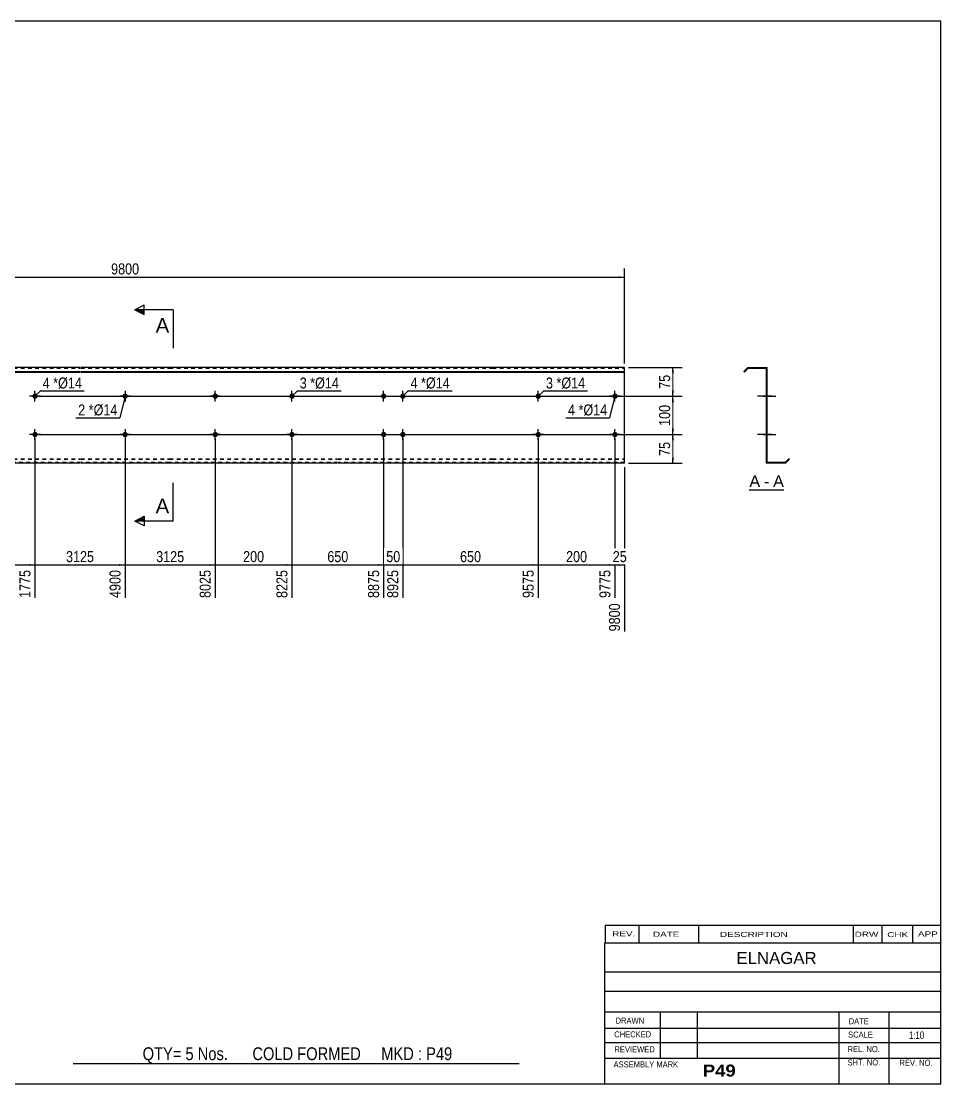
# Model space of a CAD drawing. Header units: millimetres. Extents: x -60 to 343, y -174 to 103.
# Drawn here: x 103.1 to 342.8, y -174.2 to 102.8 of the extents above; entities that cross this region are included whole.
import ezdxf

# ---------------------------------------------------------------- set-up
doc = ezdxf.new("R2010")
doc.units = ezdxf.units.MM
doc.linetypes.add('DXK_LINE_DOT1', pattern=[1.8814, 0.9407, -0.9407])
doc.styles.add('Arial', font='ARIAL.TTF', dxfattribs={"height": 0.2})
doc.styles.add('Arial Bold', font='ARIALBD.TTF', dxfattribs={"height": 0.2})
doc.styles.add('Arial Narrow', font='ARIALN.TTF', dxfattribs={"height": 0.2})

# ---------------------------------------------------------------- blocks, each defined once
blk = doc.blocks.new('Unknown-627189052-1877')
at = {"color": 5, "linetype": 'Continuous'}
for p, q in [((342.8, 102.75), (-57.2, 102.75)), ((-57.2, 102.75), (-57.2, -174.25)), ((342.8, -174.25), (342.8, 102.75)), ((-57.2, -174.25), (342.8, -174.25))]:
    blk.add_line(p, q, dxfattribs=at)
at = {"color": 174, "linetype": 'Continuous', "style": 'Arial'}
blk.add_text('Tekla structures', height=1.9102, rotation=90, dxfattribs=at).set_placement((-57.7, -173.75))
blk = doc.blocks.new('Unknown-627189052-12 - 1243')
at = {"color": 7, "linetype": 'Continuous'}
blk.add_line((292.9, -19.45), (301.93, -19.45), dxfattribs=at)
at = {"color": 0, "linetype": 'Continuous'}
blk.add_wipeout([(295.74, -18.7), (295.74, -15.5), (292.9, -15.5), (292.9, -18.7)], dxfattribs=at)
blk.add_wipeout([(298.13, -18.7), (298.13, -15.5), (296.7, -15.5), (296.7, -18.7)], dxfattribs=at)
at = {"color": 96, "linetype": 'Continuous', "style": 'Arial'}
blk.add_text('A', height=3.06, dxfattribs=at).set_placement((292.9, -18.7))
at = {"color": 0, "linetype": 'Continuous'}
blk.add_wipeout([(301.93, -18.7), (301.93, -15.5), (299.09, -15.5), (299.09, -18.7)], dxfattribs=at)
at = {"color": 96, "linetype": 'Continuous', "style": 'Arial'}
for s, p in [('A', (299.09, -18.7)), ('-', (296.7, -18.7))]:
    blk.add_text(s, height=3.06, dxfattribs=at).set_placement(p)
blk = doc.blocks.new('Part-627189052-1218 - 1203')
at = {"color": 2, "linetype": 'Continuous'}
for p, q in [((34.4, 12.5), (0, 12.5)), ((0, 12.5), (0, -12.5)), ((0, 11.44), (34.4, 11.44)), ((0, 11.3), (34.4, 11.3)), ((74.69, 12.5), (34.5, 12.5)), ((34.5, 11.44), (74.69, 11.44)), ((34.5, 11.3), (74.69, 11.3)), ((118.59, 12.5), (74.79, 12.5)), ((74.79, 11.44), (118.59, 11.44)), ((74.79, 11.3), (118.59, 11.3)), ((141.69, 12.5), (118.69, 12.5)), ((118.69, 11.44), (141.69, 11.44)), ((118.69, 11.3), (141.69, 11.3)), ((185.58, 12.5), (141.79, 12.5)), ((141.79, 11.44), (185.58, 11.44)), ((141.79, 11.3), (185.58, 11.3)), ((225.88, 12.5), (185.68, 12.5)), ((185.68, 11.44), (225.88, 11.44)), ((185.68, 11.3), (225.88, 11.3)), ((260.38, 12.5), (225.98, 12.5)), ((225.98, 11.44), (260.38, 11.44)), ((225.98, 11.3), (260.38, 11.3)), ((260.38, -12.5), (260.38, 12.5)), ((34.4, -12.5), (0, -12.5)), ((74.69, -12.5), (34.5, -12.5)), ((118.59, -12.5), (74.79, -12.5)), ((141.69, -12.5), (118.69, -12.5)), ((185.58, -12.5), (141.79, -12.5)), ((225.88, -12.5), (185.68, -12.5)), ((260.38, -12.5), (225.98, -12.5))]:
    blk.add_line(p, q, dxfattribs=at)
at = {"color": 7, "linetype": 'DXK_LINE_DOT1'}
for p, q in [((0, 12.3), (34.4, 12.3)), ((34.5, 12.3), (74.69, 12.3)), ((74.79, 12.3), (118.59, 12.3)), ((118.69, 12.3), (141.69, 12.3)), ((141.79, 12.3), (185.58, 12.3)), ((185.68, 12.3), (225.88, 12.3)), ((225.98, 12.3), (260.38, 12.3)), ((0, -11.3), (34.4, -11.3)), ((0, -11.44), (34.4, -11.44)), ((34.4, -12.3), (0, -12.3)), ((34.5, -11.3), (74.69, -11.3)), ((34.5, -11.44), (74.69, -11.44)), ((74.69, -12.3), (34.5, -12.3)), ((74.79, -11.3), (118.59, -11.3)), ((74.79, -11.44), (118.59, -11.44)), ((118.59, -12.3), (74.79, -12.3)), ((118.69, -11.3), (141.69, -11.3)), ((118.69, -11.44), (141.69, -11.44)), ((141.69, -12.3), (118.69, -12.3)), ((141.79, -11.3), (185.58, -11.3)), ((141.79, -11.44), (185.58, -11.44)), ((185.58, -12.3), (141.79, -12.3)), ((185.68, -11.3), (225.88, -11.3)), ((185.68, -11.44), (225.88, -11.44)), ((225.88, -12.3), (185.68, -12.3)), ((225.98, -11.3), (260.38, -11.3)), ((225.98, -11.44), (260.38, -11.44)), ((260.38, -12.3), (225.98, -12.3))]:
    blk.add_line(p, q, dxfattribs=at)
blk = doc.blocks.new('Bolt-627189052-1219 - 1203')
at = {"linetype": 'Continuous'}
blk.add_hatch(color=3, dxfattribs=at).paths.add_polyline_path([(237.18, -5, -1), (238.58, -5, -1)])
at = {"color": 3, "linetype": 'Continuous'}
for p, q in [((239.28, -5), (236.48, -5)), ((237.88, -6.4), (237.88, -3.6))]:
    blk.add_line(p, q, dxfattribs=at)
blk = doc.blocks.new('Bolt-627189052-1220 - 1203')
at = {"linetype": 'Continuous'}
blk.add_hatch(color=3, dxfattribs=at).paths.add_polyline_path([(172.98, -5, -1), (174.38, -5, -1)])
at = {"color": 3, "linetype": 'Continuous'}
for p, q in [((175.08, -5), (172.28, -5)), ((173.68, -6.4), (173.68, -3.6))]:
    blk.add_line(p, q, dxfattribs=at)
blk = doc.blocks.new('Bolt-627189052-1221 - 1203')
at = {"linetype": 'Continuous'}
for points in [[(152.98, -5, -1), (154.38, -5, -1)], [(257.18, -5, -1), (258.58, -5, -1)]]:
    blk.add_hatch(color=3, dxfattribs=at).paths.add_polyline_path(points)
at = {"color": 3, "linetype": 'Continuous'}
for p, q in [((155.08, -5), (152.28, -5)), ((153.68, -6.4), (153.68, -3.6)), ((259.28, -5), (256.48, -5)), ((257.88, -6.4), (257.88, -3.6))]:
    blk.add_line(p, q, dxfattribs=at)
blk = doc.blocks.new('Bolt-627189052-1222 - 1203')
at = {"linetype": 'Continuous'}
for points in [[(152.98, 5, -1), (154.38, 5, -1)], [(257.18, 5, -1), (258.58, 5, -1)]]:
    blk.add_hatch(color=3, dxfattribs=at).paths.add_polyline_path(points)
at = {"color": 3, "linetype": 'Continuous'}
for p, q in [((153.68, 3.6), (153.68, 6.4)), ((257.88, 3.6), (257.88, 6.4)), ((155.08, 5), (152.28, 5)), ((259.28, 5), (256.48, 5))]:
    blk.add_line(p, q, dxfattribs=at)
blk = doc.blocks.new('Bolt-627189052-1225 - 1203')
at = {"linetype": 'Continuous'}
for points in [[(1.8, 5, -1), (3.2, 5, -1)], [(105.99, 5, -1), (107.39, 5, -1)]]:
    blk.add_hatch(color=3, dxfattribs=at).paths.add_polyline_path(points)
at = {"color": 3, "linetype": 'Continuous'}
for p, q in [((2.5, 3.6), (2.5, 6.4)), ((106.69, 3.6), (106.69, 6.4)), ((3.9, 5), (1.1, 5)), ((108.09, 5), (105.29, 5))]:
    blk.add_line(p, q, dxfattribs=at)
blk = doc.blocks.new('Bolt-627189052-1226 - 1203')
at = {"linetype": 'Continuous'}
for points in [[(1.8, -5, -1), (3.2, -5, -1)], [(105.99, -5, -1), (107.39, -5, -1)]]:
    blk.add_hatch(color=3, dxfattribs=at).paths.add_polyline_path(points)
at = {"color": 3, "linetype": 'Continuous'}
for p, q in [((3.9, -5), (1.1, -5)), ((2.5, -6.4), (2.5, -3.6)), ((108.09, -5), (105.29, -5)), ((106.69, -6.4), (106.69, -3.6))]:
    blk.add_line(p, q, dxfattribs=at)
blk = doc.blocks.new('Bolt-627189052-1227 - 1203')
at = {"linetype": 'Continuous'}
for points in [[(130.89, 5, -1), (129.49, 5, -1)], [(130.89, -5, -1), (129.49, -5, -1)]]:
    blk.add_hatch(color=3, dxfattribs=at).paths.add_polyline_path(points)
at = {"color": 3, "linetype": 'Continuous'}
for p, q in [((130.19, 6.4), (130.19, 3.6)), ((131.59, 5), (128.79, 5)), ((131.59, -5), (128.79, -5)), ((130.19, -3.6), (130.19, -6.4))]:
    blk.add_line(p, q, dxfattribs=at)
blk = doc.blocks.new('Bolt-627189052-1233 - 1203')
at = {"linetype": 'Continuous'}
for points in [[(196.88, 5, -1), (198.28, 5, -1)], [(201.88, 5, -1), (203.28, 5, -1)], [(196.88, -5, -1), (198.28, -5, -1)], [(201.88, -5, -1), (203.28, -5, -1)]]:
    blk.add_hatch(color=3, dxfattribs=at).paths.add_polyline_path(points)
at = {"color": 3, "linetype": 'Continuous'}
for p, q in [((197.58, 3.6), (197.58, 6.4)), ((202.58, 3.6), (202.58, 6.4)), ((196.18, 5), (198.98, 5)), ((201.18, 5), (203.98, 5)), ((196.18, -5), (198.98, -5)), ((197.58, -6.4), (197.58, -3.6)), ((201.18, -5), (203.98, -5)), ((202.58, -6.4), (202.58, -3.6))]:
    blk.add_line(p, q, dxfattribs=at)
blk = doc.blocks.new('Bolt-627189052-1234 - 1203')
at = {"linetype": 'Continuous'}
blk.add_hatch(color=3, dxfattribs=at).paths.add_polyline_path([(172.98, 5, -1), (174.38, 5, -1)])
at = {"color": 3, "linetype": 'Continuous'}
for p, q in [((173.68, 3.6), (173.68, 6.4)), ((172.28, 5), (175.08, 5))]:
    blk.add_line(p, q, dxfattribs=at)
blk = doc.blocks.new('Bolt-627189052-1235 - 1203')
at = {"linetype": 'Continuous'}
blk.add_hatch(color=3, dxfattribs=at).paths.add_polyline_path([(237.18, 5, -1), (238.58, 5, -1)])
at = {"color": 3, "linetype": 'Continuous'}
for p, q in [((237.88, 3.6), (237.88, 6.4)), ((236.48, 5), (239.28, 5))]:
    blk.add_line(p, q, dxfattribs=at)
blk = doc.blocks.new('Bolt-627189052-1236 - 1203')
at = {"linetype": 'Continuous'}
blk.add_hatch(color=3, dxfattribs=at).paths.add_polyline_path([(237.18, -5, -1), (238.58, -5, -1)])
at = {"color": 3, "linetype": 'Continuous'}
for p, q in [((239.28, -5), (236.48, -5)), ((237.88, -6.4), (237.88, -3.6))]:
    blk.add_line(p, q, dxfattribs=at)
blk = doc.blocks.new('Bolt-627189052-1237 - 1203')
at = {"linetype": 'Continuous'}
blk.add_hatch(color=3, dxfattribs=at).paths.add_polyline_path([(172.98, -5, -1), (174.38, -5, -1)])
at = {"color": 3, "linetype": 'Continuous'}
for p, q in [((175.08, -5), (172.28, -5)), ((173.68, -6.4), (173.68, -3.6))]:
    blk.add_line(p, q, dxfattribs=at)
blk = doc.blocks.new('Bolt-627189052-1248 - 1243')
at = {"linetype": 'Continuous'}
blk.add_hatch(color=3, dxfattribs=at).paths.add_polyline_path([(297.31, -4.3), (297.31, -5.7), (297.51, -5.7), (297.51, -4.3)])
blk.add_hatch(color=3, dxfattribs=at).paths.add_polyline_path([(297.31, -4.3), (297.31, -5.7), (297.51, -5.7), (297.51, -4.3)])
at = {"color": 3, "linetype": 'Continuous'}
for p, q in [((296.51, -5), (299.81, -5)), ((296.51, -5), (299.81, -5)), ((297.31, -4.3), (297.51, -4.3)), ((297.31, -4.3), (297.51, -4.3)), ((297.31, -5.7), (297.51, -5.7)), ((297.31, -5.7), (297.51, -5.7))]:
    blk.add_line(p, q, dxfattribs=at)
blk = doc.blocks.new('Bolt-627189052-1264 - 1243')
at = {"linetype": 'Continuous'}
blk.add_hatch(color=3, dxfattribs=at).paths.add_polyline_path([(297.31, -4.3), (297.31, -5.7), (297.51, -5.7), (297.51, -4.3)])
at = {"color": 3, "linetype": 'Continuous'}
for p, q in [((296.51, -5), (299.81, -5)), ((297.31, -4.3), (297.51, -4.3)), ((297.31, -5.7), (297.51, -5.7))]:
    blk.add_line(p, q, dxfattribs=at)
blk = doc.blocks.new('Part-627189052-1245 - 1243')
at = {"color": 2, "linetype": 'Continuous'}
for p, q in [((292.51, 12.5), (291.45, 11.44)), ((291.45, 11.44), (291.6, 11.3)), ((292.6, 12.3), (291.6, 11.3)), ((292.51, 12.5), (297.51, 12.5)), ((292.6, 12.3), (297.31, 12.3)), ((297.31, 12.3), (297.31, -12.5)), ((297.51, -12.3), (297.51, 12.5)), ((302.31, -12.5), (297.31, -12.5)), ((302.23, -12.3), (297.51, -12.3)), ((302.23, -12.3), (303.23, -11.3)), ((302.31, -12.5), (303.38, -11.44)), ((303.38, -11.44), (303.23, -11.3))]:
    blk.add_line(p, q, dxfattribs=at)
blk = doc.blocks.new('Bolt-627189052-1246 - 1243')
at = {"linetype": 'Continuous'}
blk.add_hatch(color=3, dxfattribs=at).paths.add_polyline_path([(297.31, -4.3), (297.31, -5.7), (297.51, -5.7), (297.51, -4.3)])
at = {"color": 3, "linetype": 'Continuous'}
for p, q in [((296.51, -5), (299.81, -5)), ((297.31, -4.3), (297.51, -4.3)), ((297.31, -5.7), (297.51, -5.7))]:
    blk.add_line(p, q, dxfattribs=at)
blk = doc.blocks.new('Bolt-627189052-1247 - 1243')
at = {"linetype": 'Continuous'}
blk.add_hatch(color=3, dxfattribs=at).paths.add_polyline_path([(297.31, -4.3), (297.31, -5.7), (297.51, -5.7), (297.51, -4.3)])
at = {"color": 3, "linetype": 'Continuous'}
for p, q in [((296.51, -5), (299.81, -5)), ((297.31, -4.3), (297.51, -4.3)), ((297.31, -5.7), (297.51, -5.7))]:
    blk.add_line(p, q, dxfattribs=at)
blk = doc.blocks.new('Bolt-627189052-1249 - 1243')
at = {"linetype": 'Continuous'}
blk.add_hatch(color=3, dxfattribs=at).paths.add_polyline_path([(297.31, 5.7), (297.31, 4.3), (297.51, 4.3), (297.51, 5.7)])
blk.add_hatch(color=3, dxfattribs=at).paths.add_polyline_path([(297.31, 5.7), (297.31, 4.3), (297.51, 4.3), (297.51, 5.7)])
at = {"color": 3, "linetype": 'Continuous'}
for p, q in [((297.31, 5.7), (297.51, 5.7)), ((297.31, 5.7), (297.51, 5.7)), ((296.51, 5), (299.81, 5)), ((296.51, 5), (299.81, 5)), ((297.31, 4.3), (297.51, 4.3)), ((297.31, 4.3), (297.51, 4.3))]:
    blk.add_line(p, q, dxfattribs=at)
blk = doc.blocks.new('Bolt-627189052-1250 - 1243')
at = {"linetype": 'Continuous'}
blk.add_hatch(color=3, dxfattribs=at).paths.add_polyline_path([(297.31, -4.3), (297.31, -5.7), (297.51, -5.7), (297.51, -4.3)])
at = {"color": 3, "linetype": 'Continuous'}
for p, q in [((296.49, -5), (299.79, -5)), ((297.31, -4.3), (297.51, -4.3)), ((297.31, -5.7), (297.51, -5.7))]:
    blk.add_line(p, q, dxfattribs=at)
blk = doc.blocks.new('Bolt-627189052-1251 - 1243')
at = {"linetype": 'Continuous'}
blk.add_hatch(color=3, dxfattribs=at).paths.add_polyline_path([(297.31, -4.3), (297.31, -5.7), (297.51, -5.7), (297.51, -4.3)])
at = {"color": 3, "linetype": 'Continuous'}
for p, q in [((296.49, -5), (299.79, -5)), ((297.31, -4.3), (297.51, -4.3)), ((297.31, -5.7), (297.51, -5.7))]:
    blk.add_line(p, q, dxfattribs=at)
blk = doc.blocks.new('Bolt-627189052-1252 - 1243')
at = {"linetype": 'Continuous'}
blk.add_hatch(color=3, dxfattribs=at).paths.add_polyline_path([(297.31, 5.7), (297.31, 4.3), (297.51, 4.3), (297.51, 5.7)])
blk.add_hatch(color=3, dxfattribs=at).paths.add_polyline_path([(297.31, 5.7), (297.31, 4.3), (297.51, 4.3), (297.51, 5.7)])
at = {"color": 3, "linetype": 'Continuous'}
for p, q in [((297.31, 5.7), (297.51, 5.7)), ((297.31, 5.7), (297.51, 5.7)), ((296.49, 5), (299.79, 5)), ((296.49, 5), (299.79, 5)), ((297.31, 4.3), (297.51, 4.3)), ((297.31, 4.3), (297.51, 4.3))]:
    blk.add_line(p, q, dxfattribs=at)
blk = doc.blocks.new('Bolt-627189052-1253 - 1243')
at = {"linetype": 'Continuous'}
blk.add_hatch(color=3, dxfattribs=at).paths.add_polyline_path([(297.31, -4.3), (297.31, -5.7), (297.51, -5.7), (297.51, -4.3)])
blk.add_hatch(color=3, dxfattribs=at).paths.add_polyline_path([(297.31, -4.3), (297.31, -5.7), (297.51, -5.7), (297.51, -4.3)])
at = {"color": 3, "linetype": 'Continuous'}
for p, q in [((296.49, -5), (299.79, -5)), ((296.49, -5), (299.79, -5)), ((297.31, -4.3), (297.51, -4.3)), ((297.31, -4.3), (297.51, -4.3)), ((297.31, -5.7), (297.51, -5.7)), ((297.31, -5.7), (297.51, -5.7))]:
    blk.add_line(p, q, dxfattribs=at)
blk = doc.blocks.new('Bolt-627189052-1254 - 1243')
at = {"linetype": 'Continuous'}
for points in [[(297.51, 4.3), (297.51, 5.7), (297.31, 5.7), (297.31, 4.3)], [(297.51, -5.7), (297.51, -4.3), (297.31, -4.3), (297.31, -5.7)]]:
    blk.add_hatch(color=3, dxfattribs=at).paths.add_polyline_path(points)
at = {"color": 3, "linetype": 'Continuous'}
for p, q in [((297.51, 5.7), (297.31, 5.7)), ((297.51, 5), (295.31, 5)), ((297.51, 4.3), (297.31, 4.3)), ((297.51, -5), (295.31, -5)), ((297.51, -4.3), (297.31, -4.3)), ((297.51, -5.7), (297.31, -5.7))]:
    blk.add_line(p, q, dxfattribs=at)
blk = doc.blocks.new('Bolt-627189052-1255 - 1243')
at = {"linetype": 'Continuous'}
for points in [[(297.31, 5.7), (297.31, 4.3), (297.51, 4.3), (297.51, 5.7)], [(297.31, 5.7), (297.31, 4.3), (297.51, 4.3), (297.51, 5.7)], [(297.31, -4.3), (297.31, -5.7), (297.51, -5.7), (297.51, -4.3)], [(297.31, -4.3), (297.31, -5.7), (297.51, -5.7), (297.51, -4.3)]]:
    blk.add_hatch(color=3, dxfattribs=at).paths.add_polyline_path(points)
at = {"color": 3, "linetype": 'Continuous'}
for p, q in [((297.51, 5.7), (297.31, 5.7)), ((297.51, 5.7), (297.31, 5.7)), ((298.84, 5), (295.04, 5)), ((298.84, 5), (295.04, 5)), ((297.51, 4.3), (297.31, 4.3)), ((297.51, 4.3), (297.31, 4.3)), ((298.84, -5), (295.04, -5)), ((298.84, -5), (295.04, -5)), ((297.51, -4.3), (297.31, -4.3)), ((297.51, -4.3), (297.31, -4.3)), ((297.51, -5.7), (297.31, -5.7)), ((297.51, -5.7), (297.31, -5.7))]:
    blk.add_line(p, q, dxfattribs=at)
blk = doc.blocks.new('Bolt-627189052-1256 - 1243')
at = {"linetype": 'Continuous'}
blk.add_hatch(color=3, dxfattribs=at).paths.add_polyline_path([(297.31, 5.7), (297.31, 4.3), (297.51, 4.3), (297.51, 5.7)])
at = {"color": 3, "linetype": 'Continuous'}
for p, q in [((297.51, 5.7), (297.31, 5.7)), ((298.46, 5), (295.16, 5)), ((297.51, 4.3), (297.31, 4.3))]:
    blk.add_line(p, q, dxfattribs=at)
blk = doc.blocks.new('Bolt-627189052-1257 - 1243')
at = {"linetype": 'Continuous'}
blk.add_hatch(color=3, dxfattribs=at).paths.add_polyline_path([(297.31, 5.7), (297.31, 4.3), (297.51, 4.3), (297.51, 5.7)])
at = {"color": 3, "linetype": 'Continuous'}
for p, q in [((297.51, 5.7), (297.31, 5.7)), ((298.46, 5), (295.16, 5)), ((297.51, 4.3), (297.31, 4.3))]:
    blk.add_line(p, q, dxfattribs=at)
blk = doc.blocks.new('Bolt-627189052-1258 - 1243')
at = {"linetype": 'Continuous'}
blk.add_hatch(color=3, dxfattribs=at).paths.add_polyline_path([(297.31, -4.3), (297.31, -5.7), (297.51, -5.7), (297.51, -4.3)])
at = {"color": 3, "linetype": 'Continuous'}
for p, q in [((296.49, -5), (299.79, -5)), ((297.31, -4.3), (297.51, -4.3)), ((297.31, -5.7), (297.51, -5.7))]:
    blk.add_line(p, q, dxfattribs=at)
blk = doc.blocks.new('Bolt-627189052-1259 - 1243')
at = {"linetype": 'Continuous'}
blk.add_hatch(color=3, dxfattribs=at).paths.add_polyline_path([(297.31, -4.3), (297.31, -5.7), (297.51, -5.7), (297.51, -4.3)])
at = {"color": 3, "linetype": 'Continuous'}
for p, q in [((296.49, -5), (299.79, -5)), ((297.31, -4.3), (297.51, -4.3)), ((297.31, -5.7), (297.51, -5.7))]:
    blk.add_line(p, q, dxfattribs=at)
blk = doc.blocks.new('Bolt-627189052-1260 - 1243')
at = {"linetype": 'Continuous'}
for points in [[(297.31, 5.7), (297.31, 4.3), (297.51, 4.3), (297.51, 5.7)], [(297.31, 5.7), (297.31, 4.3), (297.51, 4.3), (297.51, 5.7)], [(297.31, -4.3), (297.31, -5.7), (297.51, -5.7), (297.51, -4.3)], [(297.31, -4.3), (297.31, -5.7), (297.51, -5.7), (297.51, -4.3)]]:
    blk.add_hatch(color=3, dxfattribs=at).paths.add_polyline_path(points)
at = {"color": 3, "linetype": 'Continuous'}
for p, q in [((297.51, 5.7), (297.31, 5.7)), ((297.51, 5.7), (297.31, 5.7)), ((298.81, 5), (295.01, 5)), ((298.81, 5), (295.01, 5)), ((297.51, 4.3), (297.31, 4.3)), ((297.51, 4.3), (297.31, 4.3)), ((298.81, -5), (295.01, -5)), ((298.81, -5), (295.01, -5)), ((297.51, -4.3), (297.31, -4.3)), ((297.51, -4.3), (297.31, -4.3)), ((297.51, -5.7), (297.31, -5.7)), ((297.51, -5.7), (297.31, -5.7))]:
    blk.add_line(p, q, dxfattribs=at)
blk = doc.blocks.new('Bolt-627189052-1261 - 1243')
at = {"linetype": 'Continuous'}
blk.add_hatch(color=3, dxfattribs=at).paths.add_polyline_path([(297.31, 5.7), (297.31, 4.3), (297.51, 4.3), (297.51, 5.7)])
at = {"color": 3, "linetype": 'Continuous'}
for p, q in [((297.51, 5.7), (297.31, 5.7)), ((298.46, 5), (295.16, 5)), ((297.51, 4.3), (297.31, 4.3))]:
    blk.add_line(p, q, dxfattribs=at)
blk = doc.blocks.new('Bolt-627189052-1262 - 1243')
at = {"linetype": 'Continuous'}
blk.add_hatch(color=3, dxfattribs=at).paths.add_polyline_path([(297.31, 5.7), (297.31, 4.3), (297.51, 4.3), (297.51, 5.7)])
at = {"color": 3, "linetype": 'Continuous'}
for p, q in [((297.51, 5.7), (297.31, 5.7)), ((298.46, 5), (295.16, 5)), ((297.51, 4.3), (297.31, 4.3))]:
    blk.add_line(p, q, dxfattribs=at)
blk = doc.blocks.new('Bolt-627189052-1263 - 1243')
at = {"linetype": 'Continuous'}
blk.add_hatch(color=3, dxfattribs=at).paths.add_polyline_path([(297.31, -4.3), (297.31, -5.7), (297.51, -5.7), (297.51, -4.3)])
at = {"color": 3, "linetype": 'Continuous'}
for p, q in [((296.51, -5), (299.81, -5)), ((297.31, -4.3), (297.51, -4.3)), ((297.31, -5.7), (297.51, -5.7))]:
    blk.add_line(p, q, dxfattribs=at)
blk = doc.blocks.new('StraightDimension-627189052-1289 - 1203')
at = {"linetype": 'Continuous'}
blk.add_hatch(color=7, dxfattribs=at).paths.add_polyline_path([(128.69, -38.75), (130.19, -39), (128.69, -39.25)])
at = {"color": 7, "linetype": 'Continuous'}
for p, q in [((106.69, -6), (106.69, -47.61)), ((130.19, -6), (130.19, -47.61)), ((106.69, -39), (130.19, -39))]:
    blk.add_line(p, q, dxfattribs=at)
at = {"color": 0}
blk.add_wipeout([(122.7, -38.85), (122.7, -34.65), (114.18, -34.65), (114.18, -38.85)], dxfattribs=at)
at = {"color": 0, "linetype": 'Continuous'}
blk.add_wipeout([(129.59, -39.7), (125.39, -39.7), (125.39, -48.21), (129.59, -48.21)], dxfattribs=at)
at = {"color": 3, "style": 'Arial Narrow'}
blk.add_text('3125', height=2.863, dxfattribs=at).set_placement((114.78, -38.25))
at = {"color": 3, "linetype": 'Continuous', "style": 'Arial Narrow'}
blk.add_text('4900', height=2.863, rotation=90.0002, dxfattribs=at).set_placement((128.99, -47.61))
blk = doc.blocks.new('StraightDimension-627189052-1284 - 1203')
at = {"linetype": 'Continuous'}
blk.add_hatch(color=7, dxfattribs=at).paths.add_polyline_path([(236.38, -38.75), (237.88, -39), (236.38, -39.25)])
at = {"color": 7, "linetype": 'Continuous'}
for p, q in [((202.58, -6), (202.58, -47.61)), ((237.88, -6), (237.88, -47.61)), ((202.58, -39), (237.88, -39))]:
    blk.add_line(p, q, dxfattribs=at)
at = {"color": 0}
blk.add_wipeout([(223.57, -38.85), (223.57, -34.65), (216.89, -34.65), (216.89, -38.85)], dxfattribs=at)
at = {"color": 0, "linetype": 'Continuous'}
blk.add_wipeout([(237.28, -39.7), (233.08, -39.7), (233.08, -48.21), (237.28, -48.21)], dxfattribs=at)
at = {"color": 3, "style": 'Arial Narrow'}
blk.add_text('650', height=2.863, dxfattribs=at).set_placement((217.49, -38.25))
at = {"color": 3, "linetype": 'Continuous', "style": 'Arial Narrow'}
blk.add_text('9575', height=2.863, rotation=90.0002, dxfattribs=at).set_placement((236.68, -47.61))
blk = doc.blocks.new('StraightDimension-627189052-1283 - 1203')
at = {"linetype": 'Continuous'}
blk.add_hatch(color=7, dxfattribs=at).paths.add_polyline_path([(256.38, -38.75), (257.88, -39), (256.38, -39.25)])
at = {"color": 7, "linetype": 'Continuous'}
for p, q in [((237.88, -6), (237.88, -47.61)), ((257.88, -6), (257.88, -47.61)), ((237.88, -39), (257.88, -39))]:
    blk.add_line(p, q, dxfattribs=at)
at = {"color": 0}
blk.add_wipeout([(251.22, -38.85), (251.22, -34.65), (244.53, -34.65), (244.53, -38.85)], dxfattribs=at)
at = {"color": 0, "linetype": 'Continuous'}
blk.add_wipeout([(257.28, -39.7), (253.08, -39.7), (253.08, -48.21), (257.28, -48.21)], dxfattribs=at)
at = {"color": 3, "style": 'Arial Narrow'}
blk.add_text('200', height=2.863, dxfattribs=at).set_placement((245.13, -38.25))
at = {"color": 3, "linetype": 'Continuous', "style": 'Arial Narrow'}
blk.add_text('9775', height=2.863, rotation=90.0002, dxfattribs=at).set_placement((256.68, -47.61))
blk = doc.blocks.new('StraightDimension-627189052-1357 - 1203')
at = {"linetype": 'Continuous'}
for points in [[(272.75, -6.5), (273, -5), (273.25, -6.5)], [(273.25, -11), (273, -12.5), (272.75, -11)]]:
    blk.add_hatch(color=7, dxfattribs=at).paths.add_polyline_path(points)
at = {"color": 7, "linetype": 'Continuous'}
for p, q in [((107.69, -5), (275.4, -5)), ((273, -12.5), (273, -5)), ((261.38, -12.5), (275.4, -12.5))]:
    blk.add_line(p, q, dxfattribs=at)
at = {"color": 0}
blk.add_wipeout([(272.85, -6.32), (268.65, -6.32), (268.65, -11.18), (272.85, -11.18)], dxfattribs=at)
at = {"color": 3, "style": 'Arial Narrow'}
blk.add_text('75', height=2.863, rotation=90.0002, dxfattribs=at).set_placement((272.25, -10.58))
blk = doc.blocks.new('StraightDimension-627189052-1282 - 1203')
at = {"linetype": 'Continuous'}
blk.add_hatch(color=7, dxfattribs=at).paths.add_polyline_path([(258.88, -38.75), (260.38, -39), (258.88, -39.25)])
at = {"color": 7, "linetype": 'Continuous'}
for p, q in [((257.88, -6), (257.88, -47.61)), ((260.38, -13.5), (260.38, -56.31)), ((257.88, -39), (260.38, -39))]:
    blk.add_line(p, q, dxfattribs=at)
at = {"color": 0}
blk.add_wipeout([(261.55, -38.85), (261.55, -34.65), (256.7, -34.65), (256.7, -38.85)], dxfattribs=at)
at = {"color": 0, "linetype": 'Continuous'}
blk.add_wipeout([(259.78, -48.4), (255.58, -48.4), (255.58, -56.91), (259.78, -56.91)], dxfattribs=at)
at = {"color": 3, "style": 'Arial Narrow'}
blk.add_text('25', height=2.863, dxfattribs=at).set_placement((257.3, -38.25))
at = {"color": 3, "linetype": 'Continuous', "style": 'Arial Narrow'}
blk.add_text('9800', height=2.863, rotation=90.0002, dxfattribs=at).set_placement((259.18, -56.31))
blk = doc.blocks.new('StraightDimension-627189052-1356 - 1203')
at = {"linetype": 'Continuous'}
for points in [[(272.75, 3.5), (273, 5), (273.25, 3.5)], [(273.25, -3.5), (273, -5), (272.75, -3.5)]]:
    blk.add_hatch(color=7, dxfattribs=at).paths.add_polyline_path(points)
at = {"color": 7, "linetype": 'Continuous'}
for p, q in [((107.69, 5), (275.4, 5)), ((273, -5), (273, 5)), ((107.69, -5), (275.4, -5))]:
    blk.add_line(p, q, dxfattribs=at)
at = {"color": 0}
blk.add_wipeout([(272.85, 3.34), (268.65, 3.34), (268.65, -3.34), (272.85, -3.34)], dxfattribs=at)
at = {"color": 3, "style": 'Arial Narrow'}
blk.add_text('100', height=2.863, rotation=90.0002, dxfattribs=at).set_placement((272.25, -2.74))
blk = doc.blocks.new('StraightDimension-627189052-1355 - 1203')
at = {"linetype": 'Continuous'}
for points in [[(272.75, 11), (273, 12.5), (273.25, 11)], [(273.25, 6.5), (273, 5), (272.75, 6.5)]]:
    blk.add_hatch(color=7, dxfattribs=at).paths.add_polyline_path(points)
at = {"color": 7, "linetype": 'Continuous'}
for p, q in [((261.38, 12.5), (275.4, 12.5)), ((273, 5), (273, 12.5)), ((107.69, 5), (275.4, 5))]:
    blk.add_line(p, q, dxfattribs=at)
at = {"color": 0}
blk.add_wipeout([(272.85, 11.18), (268.65, 11.18), (268.65, 6.32), (272.85, 6.32)], dxfattribs=at)
at = {"color": 3, "style": 'Arial Narrow'}
blk.add_text('75', height=2.863, rotation=90.0002, dxfattribs=at).set_placement((272.25, 6.92))
blk = doc.blocks.new('StraightDimension-627189052-1286 - 1203')
at = {"linetype": 'Continuous'}
blk.add_hatch(color=7, dxfattribs=at).paths.add_polyline_path([(196.08, -38.75), (197.58, -39), (196.08, -39.25)])
at = {"color": 7, "linetype": 'Continuous'}
for p, q in [((173.68, -6), (173.68, -47.61)), ((197.58, -6), (197.58, -47.61)), ((173.68, -39), (197.58, -39))]:
    blk.add_line(p, q, dxfattribs=at)
at = {"color": 0}
blk.add_wipeout([(188.97, -38.85), (188.97, -34.65), (182.29, -34.65), (182.29, -38.85)], dxfattribs=at)
at = {"color": 0, "linetype": 'Continuous'}
blk.add_wipeout([(196.98, -39.7), (192.78, -39.7), (192.78, -48.21), (196.98, -48.21)], dxfattribs=at)
at = {"color": 3, "style": 'Arial Narrow'}
blk.add_text('650', height=2.863, dxfattribs=at).set_placement((182.89, -38.25))
at = {"color": 3, "linetype": 'Continuous', "style": 'Arial Narrow'}
blk.add_text('8875', height=2.863, rotation=90.0002, dxfattribs=at).set_placement((196.38, -47.61))
blk = doc.blocks.new('StraightDimension-627189052-1290 - 1203')
at = {"linetype": 'Continuous'}
blk.add_hatch(color=7, dxfattribs=at).paths.add_polyline_path([(105.19, -38.75), (106.69, -39), (105.19, -39.25)])
at = {"color": 7, "linetype": 'Continuous'}
for p, q in [((86.69, -6), (86.69, -47.61)), ((106.69, -6), (106.69, -47.61)), ((86.69, -39), (106.69, -39))]:
    blk.add_line(p, q, dxfattribs=at)
at = {"color": 0}
blk.add_wipeout([(100.03, -38.85), (100.03, -34.65), (93.35, -34.65), (93.35, -38.85)], dxfattribs=at)
at = {"color": 0, "linetype": 'Continuous'}
blk.add_wipeout([(106.09, -39.7), (101.89, -39.7), (101.89, -48.21), (106.09, -48.21)], dxfattribs=at)
at = {"color": 3, "style": 'Arial Narrow'}
blk.add_text('200', height=2.863, dxfattribs=at).set_placement((93.95, -38.25))
at = {"color": 3, "linetype": 'Continuous', "style": 'Arial Narrow'}
blk.add_text('1775', height=2.863, rotation=90.0002, dxfattribs=at).set_placement((105.49, -47.61))
blk = doc.blocks.new('StraightDimension-627189052-1288 - 1203')
at = {"linetype": 'Continuous'}
blk.add_hatch(color=7, dxfattribs=at).paths.add_polyline_path([(152.18, -38.75), (153.68, -39), (152.18, -39.25)])
at = {"color": 7, "linetype": 'Continuous'}
for p, q in [((130.19, -6), (130.19, -47.61)), ((153.68, -6), (153.68, -47.61)), ((130.19, -39), (153.68, -39))]:
    blk.add_line(p, q, dxfattribs=at)
at = {"color": 0}
blk.add_wipeout([(146.19, -38.85), (146.19, -34.65), (137.68, -34.65), (137.68, -38.85)], dxfattribs=at)
at = {"color": 0, "linetype": 'Continuous'}
blk.add_wipeout([(153.08, -39.7), (148.88, -39.7), (148.88, -48.21), (153.08, -48.21)], dxfattribs=at)
at = {"color": 3, "style": 'Arial Narrow'}
blk.add_text('3125', height=2.863, dxfattribs=at).set_placement((138.28, -38.25))
at = {"color": 3, "linetype": 'Continuous', "style": 'Arial Narrow'}
blk.add_text('8025', height=2.863, rotation=90.0002, dxfattribs=at).set_placement((152.48, -47.61))
blk = doc.blocks.new('StraightDimension-627189052-1285 - 1203')
at = {"linetype": 'Continuous'}
blk.add_hatch(color=7, dxfattribs=at).paths.add_polyline_path([(201.08, -38.75), (202.58, -39), (201.08, -39.25)])
at = {"color": 7, "linetype": 'Continuous'}
for p, q in [((197.58, -6), (197.58, -47.61)), ((202.58, -6), (202.58, -47.61)), ((197.58, -39), (202.58, -39))]:
    blk.add_line(p, q, dxfattribs=at)
at = {"color": 0}
blk.add_wipeout([(202.51, -38.85), (202.51, -34.65), (197.65, -34.65), (197.65, -38.85)], dxfattribs=at)
at = {"color": 3, "style": 'Arial Narrow'}
blk.add_text('50', height=2.863, dxfattribs=at).set_placement((198.25, -38.25))
at = {"color": 0, "linetype": 'Continuous'}
blk.add_wipeout([(201.98, -39.7), (197.78, -39.7), (197.78, -48.21), (201.98, -48.21)], dxfattribs=at)
at = {"color": 3, "linetype": 'Continuous', "style": 'Arial Narrow'}
blk.add_text('8925', height=2.863, rotation=90.0002, dxfattribs=at).set_placement((201.38, -47.61))
blk = doc.blocks.new('StraightDimension-627189052-1287 - 1203')
at = {"linetype": 'Continuous'}
blk.add_hatch(color=7, dxfattribs=at).paths.add_polyline_path([(172.18, -38.75), (173.68, -39), (172.18, -39.25)])
at = {"color": 7, "linetype": 'Continuous'}
for p, q in [((153.68, -6), (153.68, -47.61)), ((173.68, -6), (173.68, -47.61)), ((153.68, -39), (173.68, -39))]:
    blk.add_line(p, q, dxfattribs=at)
at = {"color": 0}
blk.add_wipeout([(167.03, -38.85), (167.03, -34.65), (160.34, -34.65), (160.34, -38.85)], dxfattribs=at)
at = {"color": 0, "linetype": 'Continuous'}
blk.add_wipeout([(173.08, -39.7), (168.88, -39.7), (168.88, -48.21), (173.08, -48.21)], dxfattribs=at)
at = {"color": 3, "style": 'Arial Narrow'}
blk.add_text('200', height=2.863, dxfattribs=at).set_placement((160.94, -38.25))
at = {"color": 3, "linetype": 'Continuous', "style": 'Arial Narrow'}
blk.add_text('8225', height=2.863, rotation=90.0002, dxfattribs=at).set_placement((172.48, -47.61))
blk = doc.blocks.new('StraightDimension-627189052-1379 - 1203')
at = {"linetype": 'Continuous'}
for points in [[(1.5, 35.75), (0, 36), (1.5, 36.25)], [(258.88, 36.25), (260.38, 36), (258.88, 35.75)]]:
    blk.add_hatch(color=7, dxfattribs=at).paths.add_polyline_path(points)
at = {"color": 7, "linetype": 'Continuous'}
for p, q in [((0, 13.5), (0, 38.25)), ((260.38, 13.5), (260.38, 38.25)), ((0, 36), (260.38, 36))]:
    blk.add_line(p, q, dxfattribs=at)
at = {"color": 0}
blk.add_wipeout([(134.44, 36.15), (134.44, 40.35), (125.93, 40.35), (125.93, 36.15)], dxfattribs=at)
at = {"color": 3, "style": 'Arial Narrow'}
blk.add_text('9800', height=2.863, dxfattribs=at).set_placement((126.53, 36.75))
blk = doc.blocks.new('CBS_NAME_BLOG-627189052-1957')
at = {"color": 7, "linetype": 'Continuous'}
for p, q in [((255.21, -137.5), (342.73, -137.5)), ((255.21, -174.21), (255.21, -137.5)), ((255.21, -145.04), (342.73, -145.04)), ((255.28, -150.09), (342.8, -150.09)), ((255.21, -155.46), (342.73, -155.46)), ((269.73, -167.57), (269.73, -155.47)), ((279.42, -167.54), (279.42, -155.47)), ((316.33, -174.21), (316.33, -155.48)), ((329.38, -174.21), (329.38, -155.47)), ((255.22, -159.76), (342.8, -159.74)), ((255.21, -163.51), (342.73, -163.51)), ((255.21, -167.55), (342.73, -167.55)), ((255.21, -174.25), (342.8, -174.25))]:
    blk.add_line(p, q, dxfattribs=at)
at = {"color": 3, "linetype": 'Continuous', "style": 'Arial'}
blk.add_text('ELNAGAR', height=3.133, dxfattribs=at).set_placement((289.53, -143.03))
at = {"color": 3, "linetype": 'Continuous'}
for s, height, style, width, p in [('DRAWN', 1.566, 'Arial', 0.9, (258.04, -158.57)), ('DATE', 1.566, 'Arial', 0.9, (318.8, -158.73)), ('CHECKED', 1.566, 'Arial', 0.9, (257.69, -162.14)), ('SCALE', 1.566, 'Arial', 0.9, (318.65, -162.21)), ('1:10', 1.957, 'Arial Narrow', 0.9, (334.54, -162.57)), ('REVIEWED', 1.566, 'Arial', 0.9, (257.73, -166.06)), ('REL. NO.', 1.566, 'Arial', 0.9, (318.51, -166.01)), ('ASSEMBLY MARK', 1.5663, 'Arial', 0.9, (257.51, -169.99)), ('SHT. NO.', 1.566, 'Arial', 0.9, (318.51, -169.48)), ('REV. NO.', 1.566, 'Arial', 0.9, (332.03, -169.57)), ('P49', 3.131, 'Arial Bold', 1.1, (280.79, -172.39))]:
    blk.add_text(s, height=height, dxfattribs=dict(at, style=style, width=width)).set_placement(p)
blk = doc.blocks.new('CBS_CALLOFF-627189052-1956')
at = {"color": 7, "linetype": 'Continuous'}
blk.add_line((116.68, -168.98), (232.91, -169), dxfattribs=at)
at = {"color": 3, "linetype": 'Continuous', "style": 'Arial Narrow'}
blk.add_text('QTY= 5 Nos.      COLD FORMED     MKD : P49', height=3.3405, dxfattribs=at).set_placement((134.75, -168.09))
blk = doc.blocks.new('CBS_REVISION-627189052-1958')
at = {"color": 7, "linetype": 'Continuous'}
for p, q in [((255.29, -132.87), (342.79, -132.87)), ((255.29, -132.87), (255.29, -137.5)), ((264.09, -132.87), (264.09, -137.5)), ((279.68, -132.87), (279.68, -137.44)), ((319.94, -132.87), (319.94, -137.5)), ((327.48, -132.87), (327.48, -137.5)), ((335.43, -132.87), (335.43, -137.5)), ((255.29, -137.5), (342.79, -137.5))]:
    blk.add_line(p, q, dxfattribs=at)
at = {"color": 7, "style": 'Arial Narrow', "width": 1.7}
for s, height, p in [('REV.', 1.326, (257.15, -135.82)), ('DATE', 1.326, (267.78, -135.94)), ('DESCRIPTION', 1.3257, (285.26, -135.99)), ('DRW', 1.326, (320.37, -135.93)), ('CHK', 1.326, (328.86, -136.02)), ('APP', 1.326, (336.86, -135.87))]:
    blk.add_text(s, height=height, dxfattribs=at).set_placement(p)
blk = doc.blocks.new('Mark-627189052-1431 - 1203')
at = {"color": 0}
blk.add_wipeout([(206.42, 7.01), (206.42, 10.01), (204.59, 10.01), (204.59, 7.01)], dxfattribs=at)
blk.add_wipeout([(206.42, 7.01), (206.42, 10.01), (204.59, 10.01), (204.59, 7.01)], dxfattribs=at)
at = {"color": 7, "linetype": 'Continuous'}
blk.add_line((202.58, 5), (203.99, 6.41), dxfattribs=at)
at = {"color": 0}
blk.add_wipeout([(208.6, 7.01), (208.6, 10.01), (207.32, 10.01), (207.32, 7.01)], dxfattribs=at)
blk.add_wipeout([(208.6, 7.01), (208.6, 10.01), (207.32, 10.01), (207.32, 7.01)], dxfattribs=at)
at = {"color": 3, "style": 'Arial Narrow'}
blk.add_text('4', height=2.86, dxfattribs=at).set_placement((204.59, 7.01))
at = {"color": 0}
blk.add_wipeout([(214.81, 7.01), (214.81, 10.01), (208.6, 10.01), (208.6, 7.01)], dxfattribs=at)
blk.add_wipeout([(214.81, 7.01), (214.81, 10.01), (208.6, 10.01), (208.6, 7.01)], dxfattribs=at)
at = {"color": 7, "linetype": 'Continuous'}
blk.add_line((203.99, 6.41), (215.41, 6.41), dxfattribs=at)
at = {"color": 3, "style": 'Arial Narrow'}
for s, height, p in [('*', 2.86, (207.32, 7.01)), ('Ø14', 2.863, (208.6, 7.01))]:
    blk.add_text(s, height=height, dxfattribs=at).set_placement(p)
blk = doc.blocks.new('Mark-627189052-1429 - 1203')
at = {"color": 0}
blk.add_wipeout([(119.78, -0.01), (119.78, 2.99), (117.95, 2.99), (117.95, -0.01)], dxfattribs=at)
blk.add_wipeout([(119.78, -0.01), (119.78, 2.99), (117.95, 2.99), (117.95, -0.01)], dxfattribs=at)
blk.add_wipeout([(121.96, -0.01), (121.96, 2.99), (120.68, 2.99), (120.68, -0.01)], dxfattribs=at)
blk.add_wipeout([(121.96, -0.01), (121.96, 2.99), (120.68, 2.99), (120.68, -0.01)], dxfattribs=at)
at = {"color": 3, "style": 'Arial Narrow'}
blk.add_text('2', height=2.86, dxfattribs=at).set_placement((117.95, -0.01))
at = {"color": 0}
blk.add_wipeout([(128.17, -0.01), (128.17, 2.99), (121.96, 2.99), (121.96, -0.01)], dxfattribs=at)
blk.add_wipeout([(128.17, -0.01), (128.17, 2.99), (121.96, 2.99), (121.96, -0.01)], dxfattribs=at)
at = {"color": 7, "linetype": 'Continuous'}
for p in [(130.19, 5), (117.35, -0.61)]:
    blk.add_line(p, (128.77, -0.61), dxfattribs=at)
at = {"color": 3, "style": 'Arial Narrow'}
for s, height, p in [('*', 2.86, (120.68, -0.01)), ('Ø14', 2.863, (121.96, -0.01))]:
    blk.add_text(s, height=height, dxfattribs=at).set_placement(p)
blk = doc.blocks.new('SectionMark-627189052-1280 - 1203')
at = {"linetype": 'Continuous'}
for points in [[(135.19, 27.55), (135.19, 26.3), (132.69, 27.55)], [(135.19, -26.3), (135.19, -27.55), (132.69, -27.55)]]:
    blk.add_hatch(color=30, dxfattribs=at).paths.add_polyline_path(points)
at = {"color": 30, "linetype": 'Continuous'}
for p, q in [((132.69, 27.55), (135.19, 28.8)), ((135.19, 26.3), (135.19, 28.8)), ((142.69, 27.55), (132.69, 27.55)), ((132.69, 27.55), (135.19, 26.3)), ((132.69, -27.55), (135.19, -26.3)), ((142.69, -27.55), (132.69, -27.55)), ((135.19, -28.8), (132.69, -27.55)), ((135.19, -26.3), (135.19, -28.8))]:
    blk.add_line(p, q, dxfattribs=at)
at = {"color": 0, "linetype": 'Continuous'}
for points in [[(141.69, 21.55), (141.69, 25.55), (138.13, 25.55), (138.13, 21.55)], [(141.69, -25.55), (141.69, -21.55), (138.13, -21.55), (138.13, -25.55)]]:
    blk.add_wipeout(points, dxfattribs=at)
at = {"color": 30, "linetype": 'Continuous'}
for p, q in [((142.69, 27.55), (142.69, 17.55)), ((142.69, -27.55), (142.69, -17.55))]:
    blk.add_line(p, q, dxfattribs=at)
at = {"color": 96, "linetype": 'Continuous', "style": 'Arial'}
for p in [(138.13, 21.55), (138.13, -25.55)]:
    blk.add_text('A', height=3.82, dxfattribs=at).set_placement(p)
blk = doc.blocks.new('MarkSet-627189052-1394 - 1203')
at = {"color": 0}
blk.add_wipeout([(241.72, 7.01), (241.72, 10.01), (239.89, 10.01), (239.89, 7.01)], dxfattribs=at)
blk.add_wipeout([(241.72, 7.01), (241.72, 10.01), (239.89, 10.01), (239.89, 7.01)], dxfattribs=at)
at = {"color": 7, "linetype": 'Continuous'}
blk.add_line((237.88, 5), (239.29, 6.41), dxfattribs=at)
at = {"color": 0}
blk.add_wipeout([(243.9, 7.01), (243.9, 10.01), (242.62, 10.01), (242.62, 7.01)], dxfattribs=at)
blk.add_wipeout([(243.9, 7.01), (243.9, 10.01), (242.62, 10.01), (242.62, 7.01)], dxfattribs=at)
at = {"color": 3, "style": 'Arial Narrow'}
blk.add_text('3', height=2.86, dxfattribs=at).set_placement((239.89, 7.01))
at = {"color": 0}
blk.add_wipeout([(250.11, 7.01), (250.11, 10.01), (243.9, 10.01), (243.9, 7.01)], dxfattribs=at)
blk.add_wipeout([(250.11, 7.01), (250.11, 10.01), (243.9, 10.01), (243.9, 7.01)], dxfattribs=at)
at = {"color": 7, "linetype": 'Continuous'}
blk.add_line((239.29, 6.41), (250.71, 6.41), dxfattribs=at)
at = {"color": 3, "style": 'Arial Narrow'}
for s, height, p in [('*', 2.86, (242.62, 7.01)), ('Ø14', 2.863, (243.9, 7.01))]:
    blk.add_text(s, height=height, dxfattribs=at).set_placement(p)
blk = doc.blocks.new('MarkSet-627189052-1401 - 1203')
at = {"color": 0}
blk.add_wipeout([(177.53, 7.01), (177.53, 10.01), (175.7, 10.01), (175.7, 7.01)], dxfattribs=at)
blk.add_wipeout([(177.53, 7.01), (177.53, 10.01), (175.7, 10.01), (175.7, 7.01)], dxfattribs=at)
at = {"color": 7, "linetype": 'Continuous'}
blk.add_line((173.68, 5), (175.1, 6.41), dxfattribs=at)
at = {"color": 0}
blk.add_wipeout([(179.7, 7.01), (179.7, 10.01), (178.43, 10.01), (178.43, 7.01)], dxfattribs=at)
blk.add_wipeout([(179.7, 7.01), (179.7, 10.01), (178.43, 10.01), (178.43, 7.01)], dxfattribs=at)
at = {"color": 3, "style": 'Arial Narrow'}
blk.add_text('3', height=2.86, dxfattribs=at).set_placement((175.7, 7.01))
at = {"color": 0}
blk.add_wipeout([(185.92, 7.01), (185.92, 10.01), (179.7, 10.01), (179.7, 7.01)], dxfattribs=at)
blk.add_wipeout([(185.92, 7.01), (185.92, 10.01), (179.7, 10.01), (179.7, 7.01)], dxfattribs=at)
at = {"color": 7, "linetype": 'Continuous'}
blk.add_line((175.1, 6.41), (186.52, 6.41), dxfattribs=at)
at = {"color": 3, "style": 'Arial Narrow'}
for s, height, p in [('*', 2.86, (178.43, 7.01)), ('Ø14', 2.863, (179.7, 7.01))]:
    blk.add_text(s, height=height, dxfattribs=at).set_placement(p)
blk = doc.blocks.new('MarkSet-627189052-1407 - 1203')
at = {"color": 0}
blk.add_wipeout([(247.47, -0.01), (247.47, 2.99), (245.64, 2.99), (245.64, -0.01)], dxfattribs=at)
blk.add_wipeout([(247.47, -0.01), (247.47, 2.99), (245.64, 2.99), (245.64, -0.01)], dxfattribs=at)
blk.add_wipeout([(249.65, -0.01), (249.65, 2.99), (248.37, 2.99), (248.37, -0.01)], dxfattribs=at)
blk.add_wipeout([(249.65, -0.01), (249.65, 2.99), (248.37, 2.99), (248.37, -0.01)], dxfattribs=at)
at = {"color": 3, "style": 'Arial Narrow'}
blk.add_text('4', height=2.86, dxfattribs=at).set_placement((245.64, -0.01))
at = {"color": 0}
blk.add_wipeout([(255.86, -0.01), (255.86, 2.99), (249.65, 2.99), (249.65, -0.01)], dxfattribs=at)
blk.add_wipeout([(255.86, -0.01), (255.86, 2.99), (249.65, 2.99), (249.65, -0.01)], dxfattribs=at)
at = {"color": 7, "linetype": 'Continuous'}
for p in [(257.88, 5), (245.04, -0.61)]:
    blk.add_line(p, (256.46, -0.61), dxfattribs=at)
at = {"color": 3, "style": 'Arial Narrow'}
for s, height, p in [('*', 2.86, (248.37, -0.01)), ('Ø14', 2.863, (249.65, -0.01))]:
    blk.add_text(s, height=height, dxfattribs=at).set_placement(p)
blk = doc.blocks.new('MarkSet-627189052-1426 - 1203')
at = {"color": 0}
blk.add_wipeout([(110.53, 7.01), (110.53, 10.01), (108.71, 10.01), (108.71, 7.01)], dxfattribs=at)
blk.add_wipeout([(110.53, 7.01), (110.53, 10.01), (108.71, 10.01), (108.71, 7.01)], dxfattribs=at)
at = {"color": 7, "linetype": 'Continuous'}
blk.add_line((106.69, 5), (108.11, 6.41), dxfattribs=at)
at = {"color": 0}
blk.add_wipeout([(112.71, 7.01), (112.71, 10.01), (111.43, 10.01), (111.43, 7.01)], dxfattribs=at)
blk.add_wipeout([(112.71, 7.01), (112.71, 10.01), (111.43, 10.01), (111.43, 7.01)], dxfattribs=at)
at = {"color": 3, "style": 'Arial Narrow'}
blk.add_text('4', height=2.86, dxfattribs=at).set_placement((108.71, 7.01))
at = {"color": 0}
blk.add_wipeout([(118.92, 7.01), (118.92, 10.01), (112.71, 10.01), (112.71, 7.01)], dxfattribs=at)
blk.add_wipeout([(118.92, 7.01), (118.92, 10.01), (112.71, 10.01), (112.71, 7.01)], dxfattribs=at)
at = {"color": 7, "linetype": 'Continuous'}
blk.add_line((108.11, 6.41), (119.52, 6.41), dxfattribs=at)
at = {"color": 3, "style": 'Arial Narrow'}
for s, height, p in [('*', 2.86, (111.43, 7.01)), ('Ø14', 2.863, (112.71, 7.01))]:
    blk.add_text(s, height=height, dxfattribs=at).set_placement(p)

msp = doc.modelspace()

# ---------------------------------------------------------------- block references
for name in ['Unknown-627189052-1877', 'Part-627189052-1218 - 1203', 'Part-627189052-1245 - 1243', 'Bolt-627189052-1225 - 1203', 'Bolt-627189052-1227 - 1203', 'Bolt-627189052-1222 - 1203', 'Bolt-627189052-1234 - 1203', 'Bolt-627189052-1233 - 1203', 'Bolt-627189052-1235 - 1203', 'Bolt-627189052-1260 - 1243', 'Bolt-627189052-1255 - 1243', 'Bolt-627189052-1256 - 1243', 'Bolt-627189052-1257 - 1243', 'Bolt-627189052-1261 - 1243', 'Bolt-627189052-1262 - 1243', 'Bolt-627189052-1254 - 1243', 'Bolt-627189052-1252 - 1243', 'Bolt-627189052-1249 - 1243', 'Bolt-627189052-1226 - 1203', 'Bolt-627189052-1221 - 1203', 'Bolt-627189052-1220 - 1203', 'Bolt-627189052-1237 - 1203', 'Bolt-627189052-1219 - 1203', 'Bolt-627189052-1236 - 1203', 'Bolt-627189052-1250 - 1243', 'Bolt-627189052-1251 - 1243', 'Bolt-627189052-1253 - 1243', 'Bolt-627189052-1258 - 1243', 'Bolt-627189052-1259 - 1243', 'Bolt-627189052-1248 - 1243', 'Bolt-627189052-1264 - 1243', 'Bolt-627189052-1246 - 1243', 'Bolt-627189052-1247 - 1243', 'Bolt-627189052-1263 - 1243', 'CBS_REVISION-627189052-1958', 'CBS_NAME_BLOG-627189052-1957', 'CBS_CALLOFF-627189052-1956']:
    msp.add_blockref(name, (0, 0))

# ---------------------------------------------------------------- next in the draw order: block references
for name in ['StraightDimension-627189052-1289 - 1203', 'StraightDimension-627189052-1284 - 1203', 'Unknown-627189052-12 - 1243']:
    msp.add_blockref(name, (0, 0))

# ---------------------------------------------------------------- next in the draw order: block references
msp.add_blockref('StraightDimension-627189052-1283 - 1203', (0, 0))

# ---------------------------------------------------------------- next in the draw order: block references
msp.add_blockref('StraightDimension-627189052-1357 - 1203', (0, 0))

# ---------------------------------------------------------------- next in the draw order: block references
msp.add_blockref('StraightDimension-627189052-1282 - 1203', (0, 0))

# ---------------------------------------------------------------- next in the draw order: block references
msp.add_blockref('StraightDimension-627189052-1356 - 1203', (0, 0))

# ---------------------------------------------------------------- next in the draw order: block references
for name in ['StraightDimension-627189052-1355 - 1203', 'StraightDimension-627189052-1290 - 1203', 'StraightDimension-627189052-1288 - 1203', 'StraightDimension-627189052-1286 - 1203']:
    msp.add_blockref(name, (0, 0))

# ---------------------------------------------------------------- next in the draw order: block references
for name in ['StraightDimension-627189052-1379 - 1203', 'MarkSet-627189052-1401 - 1203', 'Mark-627189052-1431 - 1203', 'MarkSet-627189052-1394 - 1203', 'Mark-627189052-1429 - 1203', 'StraightDimension-627189052-1287 - 1203', 'StraightDimension-627189052-1285 - 1203']:
    msp.add_blockref(name, (0, 0))

# ---------------------------------------------------------------- next in the draw order: block references
for name in ['SectionMark-627189052-1280 - 1203', 'MarkSet-627189052-1426 - 1203', 'MarkSet-627189052-1407 - 1203']:
    msp.add_blockref(name, (0, 0))

doc.saveas('drawing.dxf')
